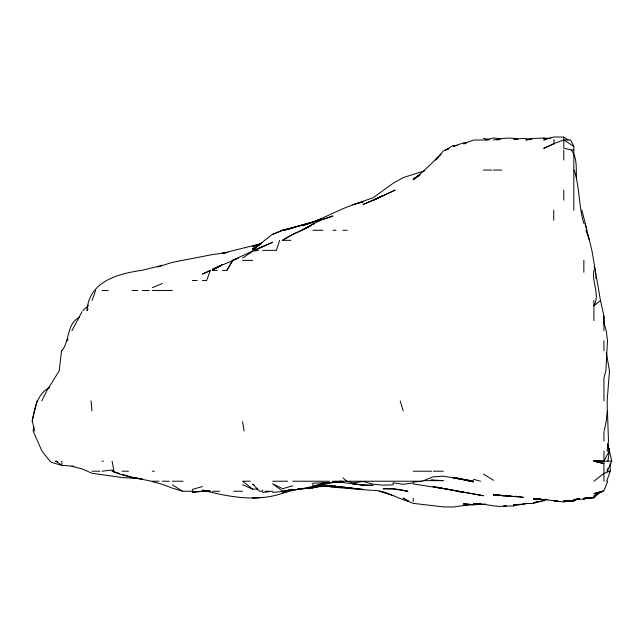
<?xml version="1.0" encoding="UTF-8"?>
<svg xmlns="http://www.w3.org/2000/svg" width="644" height="644" viewBox="0 0 644 644"><rect width="100%" height="100%" fill="white"/><g stroke="black" fill="none" stroke-linecap="round" stroke-linejoin="round"><path stroke-width="0.97" d="M603.935 324.173L603.935 316.035L600.49 300.555L591.876 250.363L581.926 210.21M61.526 350.738L59.216 370.815L46.762 390.892L41.82 400.93M607.912 461.16L609.256 451.122L607.059 451.122L608.475 441.084L607.453 410.969M553.743 143.942L554.307 139.949L553.743 139.949M33.802 426.481L33.11 431.045L41.82 450.856L49.982 461.16L51.858 462.497L61.888 465.387L73.939 466.2M604.177 431.045L606.27 421.007L607.268 410.969L607.155 400.93L609.49 370.815L606.262 352.566M34.72 431.045L32.2 421.007C34.543 408.473 37.135 393.983 49.532 387.487M32.2 421.007L37.054 400.93M610.206 463.165L610.254 471.199L607.131 471.199L607.968 468.454M279.625 240.325L276.381 250.363L262.647 250.363M606.696 481.229L610.254 471.199L603.935 473.38L593.897 481.229M92.003 300.555L95.626 290.516M607.703 481.229L603.935 490.648L593.897 493.674L603.154 491.267M607.131 471.199L611.8 461.16L607.654 443.821M71.927 330.662L81.965 311.704M61.888 350.738C70.059 340.62 66.437 323.554 79.574 317.202M609.256 451.122L603.935 461.16L593.897 460.532L593.897 461.16L603.935 463.6L594.114 461.16L593.897 460.532M222.494 270.44L226.801 270.44L232.532 260.401L252.609 251.023M88.003 308.879L86.996 310.593C88.888 281.291 118.061 273.692 142.195 270.279L162.272 265.288M226.801 270.44L232.967 260.401M66.871 340.7L68.135 339.179M545.701 499.076L543.713 501.201L543.713 499.358M583.858 498.931L593.897 497.482L583.858 498.166L593.897 497.893L598.719 493.256M82.891 310.593L88.502 305.328M438.548 156.846L435.135 160.018L443.33 151.042L448.699 148.732M441.14 154.31L423.253 171.328L413.215 179.845L418.624 175.796M600.49 300.555L593.897 305.86C600.24 294.533 591.651 282.362 593.897 270.44M593.897 497.893L593.897 496.081L597.06 493.674M258.019 245.952L252.609 249.655L261.875 242.78L252.609 249.872L272.686 234.142L282.523 230.286L292.762 228.105L282.724 230.286L302.801 225.159L318.651 220.248M242.571 258.075L252.609 251.273L258.365 250.363M419.912 174.548L413.215 178.992L419.912 175.257M557.583 500.766L553.743 500.404L556.907 501.306L563.782 501.853L563.782 501.306L573.82 501.048L577.169 498.834M260.144 244.293L252.609 248.801L257.632 246M303.638 229.506L311.165 225.36M255.386 250.363L262.647 246.419L254.219 250.363L272.686 242.249L254.219 250.363M593.897 496.081L602.816 491.267M222.494 264.467L212.464 269.804L221.665 265.231M312.839 224.434L314.594 223.508M318.997 221.182L320.752 220.248M302.165 230.286L302.801 229.964M321.461 219.902L332.916 216.014L320.116 220.248L303.638 229.457L312.839 224.023C303.195 230.206 292.231 233.804 282.724 240.212L292.762 234.416L301.312 230.665M563.782 501.853L568.346 501.306L569.916 500.549M317.403 220.248L321.05 218.936L312.839 222.075C329.688 215.611 345.361 206.048 363.031 201.83L352.993 204.792L373.069 197.732L393.138 183.307L403.176 177.599L424.799 170.757M515.417 505.121L513.598 505.967L503.56 506.152L505.379 505.773M212.464 269.53L221.584 265.32L212.464 269.514M583.858 499.213L586.595 497.965M373.069 200.429L383.099 195.583L363.031 204.502L372.152 200.799M222.494 264.934L238.014 258.292M210.596 270.44L202.425 274.094L210.338 270.44L206.652 280.478L202.425 280.478M553.743 143.974L543.713 148.37L553.743 143.636L562.872 140.279M212.464 269.16L221.584 265.215M272.686 234.48L282.523 230.286M152.234 287.763L162.272 283.505M342.954 477.872L346.754 481.229L352.993 482.831L363.031 481.487L373.069 484.208L383.099 485.174L393.138 484.843L393.138 482.783L403.176 484.304L413.215 482.944L413.215 482.018L421.981 481.229L433.291 476.793L443.33 476.198L463.406 479.522L457.015 478.146M302.801 225.867L318.627 220.248M232.532 260.305L238.014 258.252M448.949 148.732L445.415 149.98L453.368 145.504L457.385 145.407M579.294 498.698L573.82 500.541L573.82 501.096L563.782 500.855L573.82 501.048M260.828 243.73L252.609 246.435L260.828 243.754L222.494 253.221L227.976 252.408L212.464 254.565L172.31 262.358L157.708 266.994M312.839 486.365L322.877 483.161L342.954 482.026L312.839 483.209L312.839 486.365L302.801 488.506M312.839 222.011L283.127 230.286L317.403 220.771M297.778 488.555L302.801 488.877L312.839 487.886L322.877 484.691M332.916 481.929L322.877 485.061L312.839 486.647L322.877 484.465L312.839 486.808M527.283 503.294L523.636 504.429L513.598 504.711L515.603 504.59M292.762 485.729L282.724 488.732L272.686 483.789L282.724 491.267L302.801 488.732M485.31 503.914L483.483 504.445L475.449 504.526M493.521 139.949C501.596 138.742 509.774 136.753 517.985 139.41M282.507 230.286L286.379 229.771M202.425 486.558L192.387 489.448L192.387 491.267L182.936 491.267L172.31 488.12L162.272 484.296L152.234 481.615M486.019 139.949L493.521 137.985L500.823 138.838M506.297 505.798C495.357 508.068 484.481 502.916 473.445 503.592L480.472 503.415M292.762 489.231L282.724 491.501L272.686 492.386M312.839 487.878L322.877 485.584L315.576 486.808M282.724 491.267L290.025 489.786M469.798 504.622L453.368 507.005L443.33 506.884L413.215 503.375L407.974 501.306L403.176 498.037L408.819 501.306C396.487 498.528 386.006 490.092 373.069 490.43M301.891 488.458L282.724 492.781L287.707 491.267C260.506 502.988 229.972 497.24 202.425 490.132L209.992 491.267L202.425 490.897L205.436 490.857M540.984 500.968L542.803 500.63M573.82 499.696L579.294 498.754M542.071 501.306L533.675 502.674L539.165 501.306L533.675 503.447L523.636 503.568M545.532 139.659L543.713 139.949L553.743 136.995L563.782 137.083L568.072 139.949M513.598 505.677L523.636 504.107L517.607 504.469M480.746 503.914L473.445 504.968L463.406 503.761L470.708 504.333M563.782 501.322L572.91 500.678M467.971 504.606L463.406 505.186L473.445 504.55M547.36 499.374L543.713 499.808L533.675 498.528L557.76 501.088M102.042 471.199L112.08 470.031L114.02 471.199L112.08 461.16M496.548 139.949L499.172 139.651M262.647 492.427L269.039 491.734M192.387 492.354L202.425 491.267L198.408 491.517M546.45 499.398L543.713 499.696L533.675 498.859L540.694 499.205M455.195 146.108L453.368 146.293L463.406 142.904L466.417 142.96M475.272 504.365L479.828 503.89M571.961 500.742L566.358 501.306L568.346 501.306M315.576 487.017L332.916 485.608L322.877 486.325L342.954 487.025L332.916 486.317L363.031 489.424L343.864 487.186M528.78 139.692L525.85 139.949L533.675 138.396L543.713 138.082L546.482 138.879M322.877 482.968L342.954 482.074M465.411 143.636L463.406 143.773L473.445 140.054L488.828 139.949M195.398 491.71L192.387 491.895L210.524 491.122M332.916 481.801L341.948 481.293M540.694 498.963L533.675 499.116L540.694 499.285M306.818 487.927L312.839 487.886M573.82 499.358L583.858 499.148M563.782 137.083L563.782 148.144L571.148 149.98L573.82 149.98M483.483 170.056L491.903 170.056M493.521 170.056L501.805 170.056M312.839 230.286L322.877 230.286M332.916 230.286L335.927 230.286M342.954 230.286L347.245 230.286M282.724 240.325L290.887 240.325M242.571 260.401L252.609 260.401M212.464 270.44L217.237 270.44M192.387 280.478L197.177 280.478M102.042 290.516L108.208 290.516M132.157 290.516L137.864 290.516M142.195 290.516L149.336 290.516M152.234 290.516L172.31 290.516M102.042 461.16L103.434 461.16M593.897 461.16L611.8 461.16M92.003 471.199L99.901 471.199M122.118 471.199L128.454 471.199M152.234 471.199L154.407 471.199M413.215 471.199L431.552 471.199M433.291 471.199L443.33 471.199M152.234 481.229L159.004 481.229M162.272 481.229L169.324 481.229M172.31 481.229L183.025 481.229M250.331 481.229L242.571 481.229L252.609 489.102L257.632 489.11M272.686 481.229L287.602 481.229M292.762 481.229L329.487 481.229M332.916 481.229L342.254 481.229M342.954 481.229L372.626 481.229M373.069 481.229L421.981 481.229M212.464 491.267L219.612 491.267M233.78 491.267L242.571 491.267M265.272 491.267L272.686 491.267M458.053 491.267L433.291 486.719L483.483 495.743L464.316 492.338M423.253 480.666L443.33 480.649L433.291 480.078M550.733 138.323L543.713 138.202L545.557 138.702M493.521 495.397L510.587 495.816M363.031 485.093L352.993 483.861L363.031 485.093L373.069 485.343L363.031 484.996L342.954 482.581M140.191 478.693L122.118 477.526L92.003 473.268L81.965 468.848L71.927 466.361M557.76 500.992L553.743 500.782L557.583 500.992M372.063 490.374L332.916 487.186L324.705 485.898M431.287 480.126L433.291 480.263L431.464 480.086M515.417 496.186L523.636 497.385L503.56 495.574L509.943 496.033M513.598 496.46L493.521 494.842L501.732 495.445M531.847 139.12L523.636 138.5L513.598 138.983L517.108 139.466M135.803 477.784L132.157 477.373L122.118 474.387M463.406 492.161L456.419 491.267L463.406 492.177L454.213 490.414M403.176 490.132L393.138 488.748L383.099 488.756L393.138 488.901L407.942 491.267L404.134 490.486M343.864 487.17L352.993 488.442M413.215 483.926L443.33 488.635M483.483 138.484L489.311 139.362M444.239 488.546L453.368 490.245M340.845 481.229L342.954 481.632M433.291 486.462L435.119 486.808M436.946 487.162L438.765 487.508M440.593 487.854L442.42 488.208M457.015 478.259L473.445 481.913L453.368 477.429L455.195 477.84M470.321 481.229L457.015 478.057M151.549 481.229C138.251 478.452 124.662 476.608 112.08 471.199L119.382 473.517M379.332 491.267L393.138 495.687M403.981 490.486L407.185 491.267L403.981 490.358M57.405 461.627L55.609 461.16L57.405 461.869M473.445 479.281L480.593 481.229M57.606 461.869L55.883 461.16L61.888 465.29M242.571 484.731L252.609 489.102M254.283 484.924L252.609 484.087L259.798 491.267L262.647 491.267L262.647 489.939M172.31 484.843L182.349 491.09M483.483 474.048L493.521 480.327M573.82 146.389L563.782 139.949L570.608 139.949L573.82 146.389L573.82 210.21M571.148 149.98C577.885 157.973 575.736 169.404 576.573 179.096M585.911 230.286L589.542 240.325M585.018 223.903L586.756 229.377M574.198 170.056C579.801 187.307 578.602 206.008 583.858 223.46M594.171 266.874L595.249 270.44L595.668 275.004M603.935 322.877L606.254 330.662L607.509 340.7L605.867 370.815L603.935 377.835L603.935 400.93M400.23 400.93L403.176 410.969M242.571 421.595L244.124 431.045M596.094 276.823L596.384 278.651M595.982 276.823L596.191 278.651M91.029 400.93L92.003 410.969M603.935 316.035L603.935 330.662M603.935 340.7L603.935 350.738M603.935 431.987L603.935 441.084M603.935 451.122L603.935 481.229M593.897 300.555L593.897 320.623M583.858 260.401L583.858 272.259M563.782 149.98L563.782 160.018M563.782 190.133L563.782 200.171M553.743 210.21L553.743 220.248M413.215 498.198L413.215 501.306M61.888 461.16L61.888 464.099M395.078 190.133L373.367 200.171L395.078 190.133M262.647 497.434L252.609 497.828L262.647 497.434M503.56 495.735L493.521 494.528L503.56 495.743M335.653 486.131L333.825 485.906L335.653 486.115M342.036 486.928L339.299 486.59L342.036 486.928M142.195 478.975L132.157 477.486L142.195 478.975M463.406 479.41L453.368 477.856L473.445 481.076L463.406 479.41M609.691 451.122L607.542 444.73L609.691 451.122"/></g></svg>
